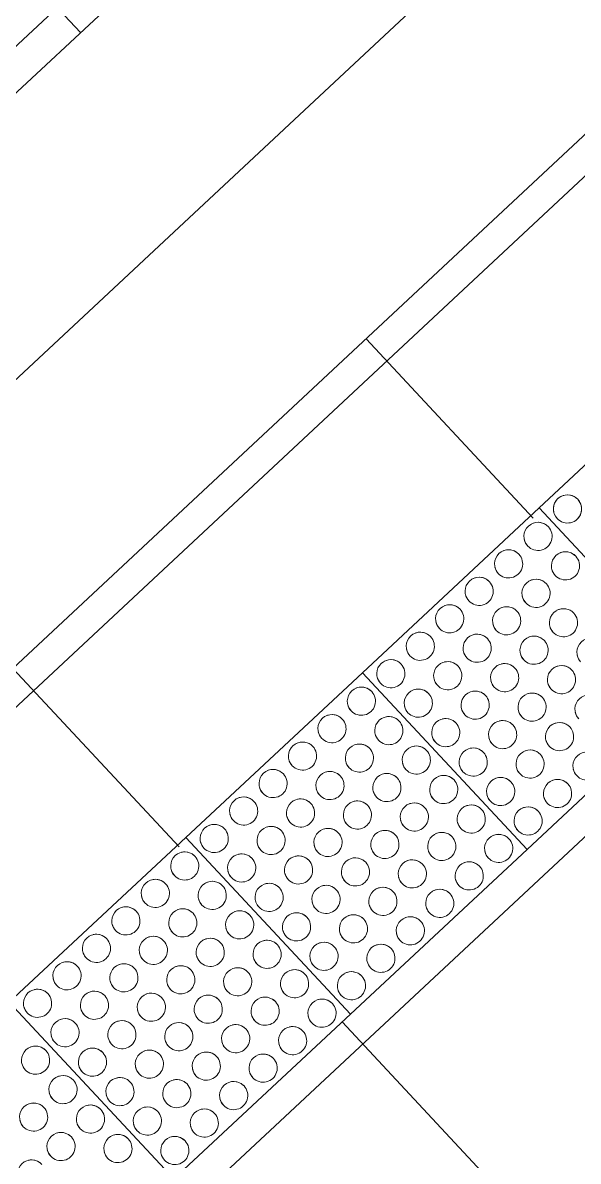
# Model space of a CAD drawing. Header units: millimetres. Extents: x -71377 to 516042, y -145869 to 441446.
# Drawn here: x 275169 to 275859, y 123962 to 125375 of the extents above; entities that cross this region are included whole.
import ezdxf

# ---------------------------------------------------------------- set-up
doc = ezdxf.new("R2010")
doc.units = ezdxf.units.MM
doc.header["$LTSCALE"] = 1000
for name, color, linetype, lineweight in [('A-fnsh', 5, 'Continuous', 5), ('A-hat', 251, 'Continuous', 5), ('A-strs', 7, 'Continuous', 5), ('AA_점형블럭', 8, 'Continuous', 5)]:
    doc.layers.add(name, color=color, linetype=linetype, lineweight=lineweight)

# ---------------------------------------------------------------- blocks, each defined once
blk = doc.blocks.new('점자블럭_원형_개수_ - 점자블럭_원형_개수_-V94-지반층 배치도')
at = {"layer": 'AA_점형블럭'}
for p, q in [((1800, 0), (1500, 0)), ((1800, -300), (1800, 0)), ((2100, 0), (1800, 0)), ((1800, 0), (1800, -300)), ((2100, -300), (2100, 0)), ((2400, 0), (2100, 0)), ((2100, 0), (2100, -300)), ((2700, 0), (2400, 0)), ((1500, -300), (1500, 0)), ((1500, 0), (1500, -300)), ((2400, -300), (2400, 0)), ((2400, 0), (2400, -300)), ((1500, -300), (1800, -300)), ((1800, -300), (2100, -300)), ((2100, -300), (2400, -300))]:
    blk.add_line(p, q, dxfattribs=at)
for centre, start, end in [((1525, -25), 0, 180), ((1525, -25), 0, 180), ((1525, -25), 0, 60), ((1525, -25), 0, 60), ((1575, -25), 360, 180), ((1575, -25), 0, 180), ((1575, -25), 0, 60), ((1575, -25), 0, 60), ((1625, -25), 0, 180), ((1625, -25), 0, 180), ((1625, -25), 0, 60), ((1625, -25), 0, 60), ((1675, -25), 0, 180), ((1675, -25), 0, 180), ((1675, -25), 0, 60), ((1675, -25), 0, 60), ((1725, -25), 0, 180), ((1725, -25), 0, 180), ((1725, -25), 0, 60), ((1725, -25), 0, 60), ((1775, -25), 360, 180), ((1775, -25), 0, 180), ((1775, -25), 0, 60), ((1775, -25), 0, 60), ((1825, -25), 0, 180), ((1825, -25), 0, 180), ((1825, -25), 0, 75), ((1825, -25), 0, 75), ((1875, -25), 0, 180), ((1875, -25), 0, 180), ((1875, -25), 0, 75), ((1875, -25), 0, 75), ((1925, -25), 0, 180), ((1925, -25), 360, 180), ((1925, -25), 0, 75), ((1925, -25), 0, 75), ((1975, -25), 0, 180), ((1975, -25), 0, 180), ((1975, -25), 0, 75), ((1975, -25), 0, 75), ((2025, -25), 0, 180), ((2025, -25), 0, 180), ((2025, -25), 0, 75), ((2025, -25), 0, 75), ((2075, -25), 0, 180), ((2075, -25), 0, 180), ((2075, -25), 0, 75), ((2075, -25), 0, 75), ((2125, -25), 0, 180), ((2125, -25), 0, 180), ((2125, -25), 0, 75), ((2125, -25), 0, 75), ((2175, -25), 0, 180), ((2175, -25), 360, 180), ((2175, -25), 0, 75), ((2175, -25), 0, 75), ((2225, -25), 0, 180), ((2225, -25), 0, 180), ((2225, -25), 0, 75), ((2225, -25), 0, 75), ((2275, -25), 0, 180), ((2275, -25), 0, 180), ((2275, -25), 0, 75), ((2275, -25), 0, 75), ((2325, -25), 0, 180), ((2325, -25), 0, 180), ((2325, -25), 0, 75), ((2325, -25), 0, 75), ((2375, -25), 0, 180), ((2375, -25), 0, 180), ((2375, -25), 0, 75), ((2375, -25), 0, 75), ((2425, -25), 0, 180), ((2425, -25), 0, 180), ((2425, -25), 0, 150), ((2425, -25), 0, 150), ((1525, -25), 150, 180), ((1525, -25), 150, 180), ((1525, -25), 180, 360), ((1525, -25), 180, 0), ((1525, -25), 180, 0), ((1525, -25), 180, 0), ((1575, -25), 150, 180), ((1575, -25), 150, 180), ((1575, -25), 180, 360), ((1575, -25), 180, 360), ((1575, -25), 180, 360), ((1575, -25), 180, 360), ((1625, -25), 150, 180), ((1625, -25), 150, 180), ((1625, -25), 180, 360), ((1625, -25), 180, 360), ((1625, -25), 180, 360), ((1625, -25), 180, 0), ((1675, -25), 150, 180), ((1675, -25), 150, 180), ((1675, -25), 180, 360), ((1675, -25), 180, 360), ((1675, -25), 180, 360), ((1675, -25), 180, 360), ((1725, -25), 150, 180), ((1725, -25), 150, 180), ((1725, -25), 180, 360), ((1725, -25), 180, 0), ((1725, -25), 180, 0), ((1725, -25), 180, 0), ((1775, -25), 150, 180), ((1775, -25), 150, 180), ((1775, -25), 180, 0), ((1775, -25), 180, 0), ((1775, -25), 180, 0), ((1775, -25), 180, 0), ((1825, -25), 150, 180), ((1825, -25), 150, 180), ((1825, -25), 180, 0), ((1825, -25), 180, 0), ((1825, -25), 180, 360), ((1825, -25), 180, 0), ((1875, -25), 150, 180), ((1875, -25), 150, 180), ((1875, -25), 180, 0), ((1875, -25), 180, 0), ((1875, -25), 180, 0), ((1875, -25), 180, 360), ((1925, -25), 150, 180), ((1925, -25), 150, 180), ((1925, -25), 180, 360), ((1925, -25), 180, 360), ((1925, -25), 180, 360), ((1925, -25), 180, 360), ((1975, -25), 150, 180), ((1975, -25), 150, 180), ((1975, -25), 180, 0), ((1975, -25), 180, 0), ((1975, -25), 180, 0), ((1975, -25), 180, 0), ((2025, -25), 150, 180), ((2025, -25), 150, 180), ((2025, -25), 180, 0), ((2025, -25), 180, 0), ((2025, -25), 180, 0), ((2025, -25), 180, 0), ((2075, -25), 150, 180), ((2075, -25), 150, 180), ((2075, -25), 180, 0), ((2075, -25), 180, 0), ((2075, -25), 180, 0), ((2075, -25), 180, 0), ((2125, -25), 150, 180), ((2125, -25), 150, 180), ((2125, -25), 180, 360), ((2125, -25), 180, 0), ((2125, -25), 180, 360), ((2125, -25), 180, 0), ((2175, -25), 150, 180), ((2175, -25), 150, 180), ((2175, -25), 180, 360), ((2175, -25), 180, 360), ((2175, -25), 180, 360), ((2175, -25), 180, 360), ((2225, -25), 150, 180), ((2225, -25), 150, 180), ((2225, -25), 180, 360), ((2225, -25), 180, 0), ((2225, -25), 180, 360), ((2225, -25), 180, 0), ((2275, -25), 150, 180), ((2275, -25), 150, 180), ((2275, -25), 180, 360), ((2275, -25), 180, 360), ((2275, -25), 180, 360), ((2275, -25), 180, 360), ((2325, -25), 150, 180), ((2325, -25), 150, 180), ((2325, -25), 180, 360), ((2325, -25), 180, 0), ((2325, -25), 180, 0), ((2325, -25), 180, 0), ((2375, -25), 150, 180), ((2375, -25), 150, 180), ((2375, -25), 180, 360), ((2375, -25), 180, 0), ((2375, -25), 180, 360), ((2375, -25), 180, 360), ((2425, -25), 180, 0), ((2425, -25), 180, 0), ((2425, -25), 270, 0), ((2425, -25), 270, 0), ((2425, -25), 210, 240), ((2425, -25), 210, 240), ((1475, -75), 0, 180), ((1475, -75), 0, 180), ((1475, -75), 150, 180), ((1475, -75), 150, 180), ((1475, -75), 0, 75), ((1475, -75), 0, 75), ((1525, -75), 0, 180), ((1525, -75), 0, 180), ((1525, -75), 150, 180), ((1525, -75), 150, 180), ((1525, -75), 0, 75), ((1525, -75), 0, 75), ((1575, -75), 0, 180), ((1575, -75), 0, 180), ((1575, -75), 150, 180), ((1575, -75), 150, 180), ((1575, -75), 0, 75), ((1575, -75), 0, 75), ((1625, -75), 0, 180), ((1625, -75), 0, 180), ((1625, -75), 150, 180), ((1625, -75), 150, 180), ((1625, -75), 0, 75), ((1625, -75), 0, 75), ((1675, -75), 360, 180), ((1675, -75), 0, 180), ((1675, -75), 150, 180), ((1675, -75), 150, 180), ((1675, -75), 0, 75), ((1675, -75), 0, 75), ((1725, -75), 360, 180), ((1725, -75), 0, 180), ((1725, -75), 150, 180), ((1725, -75), 150, 180), ((1725, -75), 360, 75), ((1725, -75), 0, 75), ((1775, -75), 0, 180), ((1775, -75), 0, 180), ((1775, -75), 150, 180), ((1775, -75), 150, 180), ((1775, -75), 0, 75), ((1775, -75), 0, 75), ((1825, -75), 360, 180), ((1825, -75), 0, 180), ((1825, -75), 150, 180), ((1825, -75), 150, 180), ((1825, -75), 360, 60), ((1825, -75), 360, 60), ((1875, -75), 0, 180), ((1875, -75), 360, 180), ((1875, -75), 150, 180), ((1875, -75), 150, 180), ((1875, -75), 0, 60), ((1875, -75), 0, 60), ((1925, -75), 360, 180), ((1925, -75), 0, 180), ((1925, -75), 150, 180), ((1925, -75), 150, 180), ((1925, -75), 0, 60), ((1925, -75), 0, 60), ((1975, -75), 0, 180), ((1975, -75), 0, 180), ((1975, -75), 150, 180), ((1975, -75), 150, 180), ((1975, -75), 0, 60), ((1975, -75), 0, 60), ((2025, -75), 0, 180), ((2025, -75), 0, 180), ((2025, -75), 150, 180), ((2025, -75), 150, 180), ((2025, -75), 0, 60), ((2025, -75), 0, 60), ((2075, -75), 360, 180), ((2075, -75), 0, 180), ((2075, -75), 150, 180), ((2075, -75), 150, 180), ((2075, -75), 360, 60), ((2075, -75), 0, 60), ((2125, -75), 0, 180), ((2125, -75), 0, 180), ((2125, -75), 150, 180), ((2125, -75), 150, 180), ((2125, -75), 0, 60), ((2125, -75), 0, 60), ((2175, -75), 0, 180), ((2175, -75), 0, 180), ((2175, -75), 150, 180), ((2175, -75), 150, 180), ((2175, -75), 0, 60), ((2175, -75), 0, 60), ((2225, -75), 0, 180), ((2225, -75), 0, 180), ((2225, -75), 150, 180), ((2225, -75), 150, 180), ((2225, -75), 0, 60), ((2225, -75), 0, 60), ((2275, -75), 0, 180), ((2275, -75), 360, 180), ((2275, -75), 150, 180), ((2275, -75), 150, 180), ((2275, -75), 0, 75), ((2275, -75), 0, 75), ((2325, -75), 0, 180), ((2325, -75), 0, 180), ((2325, -75), 150, 180), ((2325, -75), 150, 180), ((2325, -75), 0, 75), ((2325, -75), 0, 75), ((2375, -75), 0, 180), ((2375, -75), 0, 180), ((2375, -75), 150, 180), ((2375, -75), 150, 180), ((2375, -75), 0, 75), ((2375, -75), 0, 75), ((1475, -75), 180, 360), ((1475, -75), 180, 0), ((1475, -75), 180, 0), ((1475, -75), 180, 0), ((1525, -75), 180, 360), ((1525, -75), 180, 0), ((1525, -75), 180, 0), ((1525, -75), 180, 0), ((1575, -75), 180, 0), ((1575, -75), 180, 0), ((1575, -75), 180, 0), ((1575, -75), 180, 0), ((1625, -75), 180, 360), ((1625, -75), 180, 0), ((1625, -75), 180, 0), ((1625, -75), 180, 0), ((1675, -75), 180, 0), ((1675, -75), 180, 0), ((1675, -75), 180, 360), ((1675, -75), 180, 0), ((1725, -75), 180, 360), ((1725, -75), 180, 360), ((1725, -75), 180, 360), ((1725, -75), 180, 360), ((1775, -75), 180, 360), ((1775, -75), 180, 0), ((1775, -75), 180, 360), ((1775, -75), 180, 0), ((1825, -75), 180, 360), ((1825, -75), 180, 360), ((1825, -75), 180, 360), ((1825, -75), 180, 360), ((1875, -75), 180, 360), ((1875, -75), 180, 360), ((1875, -75), 180, 360), ((1875, -75), 180, 0), ((1925, -75), 180, 0), ((1925, -75), 180, 0), ((1925, -75), 180, 360), ((1925, -75), 180, 360), ((1975, -75), 180, 0), ((1975, -75), 180, 360), ((1975, -75), 180, 0), ((1975, -75), 180, 0), ((2025, -75), 180, 0), ((2025, -75), 180, 0), ((2025, -75), 180, 0), ((2025, -75), 180, 0), ((2075, -75), 180, 360), ((2075, -75), 180, 360), ((2075, -75), 180, 360), ((2075, -75), 180, 0), ((2125, -75), 180, 0), ((2125, -75), 180, 0), ((2125, -75), 180, 360), ((2125, -75), 180, 360), ((2175, -75), 180, 360), ((2175, -75), 180, 0), ((2175, -75), 180, 360), ((2175, -75), 180, 0), ((2225, -75), 180, 360), ((2225, -75), 180, 360), ((2225, -75), 180, 0), ((2225, -75), 180, 0), ((2275, -75), 180, 360), ((2275, -75), 180, 0), ((2275, -75), 180, 360), ((2275, -75), 180, 360), ((2325, -75), 180, 360), ((2325, -75), 180, 0), ((2325, -75), 180, 360), ((2325, -75), 180, 360), ((2375, -75), 180, 0), ((2375, -75), 180, 0), ((2375, -75), 180, 360), ((2375, -75), 180, 0), ((1425, -125), 0, 180), ((1425, -125), 0, 180), ((1425, -125), 0, 75), ((1425, -125), 0, 75), ((1475, -125), 360, 180), ((1475, -125), 0, 180), ((1475, -125), 0, 75), ((1475, -125), 0, 75), ((1525, -125), 0, 180), ((1525, -125), 0, 180), ((1525, -125), 0, 75), ((1525, -125), 0, 75), ((1575, -125), 0, 180), ((1575, -125), 0, 180), ((1575, -125), 0, 75), ((1575, -125), 0, 75), ((1625, -125), 0, 180), ((1625, -125), 0, 180), ((1625, -125), 0, 75), ((1625, -125), 0, 75), ((1675, -125), 0, 180), ((1675, -125), 360, 180), ((1675, -125), 0, 75), ((1675, -125), 0, 75), ((1725, -125), 0, 180), ((1725, -125), 360, 180), ((1725, -125), 0, 75), ((1725, -125), 0, 75), ((1775, -125), 0, 180), ((1775, -125), 0, 180), ((1775, -125), 0, 75), ((1775, -125), 0, 75), ((1825, -125), 360, 180), ((1825, -125), 360, 180), ((1825, -125), 0, 60), ((1825, -125), 360, 60), ((1875, -125), 360, 180), ((1875, -125), 0, 180), ((1875, -125), 0, 60), ((1875, -125), 0, 60), ((1925, -125), 0, 180), ((1925, -125), 360, 180), ((1925, -125), 0, 60), ((1925, -125), 0, 60), ((1975, -125), 0, 180), ((1975, -125), 0, 180), ((1975, -125), 0, 60), ((1975, -125), 0, 60), ((2025, -125), 0, 180), ((2025, -125), 0, 180), ((2025, -125), 0, 60), ((2025, -125), 0, 60), ((2075, -125), 360, 180), ((2075, -125), 0, 180), ((2075, -125), 0, 60), ((2075, -125), 360, 60), ((2125, -125), 0, 180), ((2125, -125), 360, 180), ((2125, -125), 0, 60), ((2125, -125), 0, 60), ((2175, -125), 360, 180), ((2175, -125), 0, 180), ((2175, -125), 0, 60), ((2175, -125), 0, 60), ((2225, -125), 0, 180), ((2225, -125), 0, 180), ((2225, -125), 0, 60), ((2225, -125), 0, 60), ((2275, -125), 0, 180), ((2275, -125), 0, 180), ((2275, -125), 0, 75), ((2275, -125), 0, 75), ((2325, -125), 0, 180), ((2325, -125), 360, 180), ((2325, -125), 0, 75), ((2325, -125), 360, 75), ((1425, -125), 150, 180), ((1425, -125), 150, 180), ((1425, -125), 180, 360), ((1425, -125), 180, 0), ((1425, -125), 180, 0), ((1425, -125), 180, 0), ((1475, -125), 150, 180), ((1475, -125), 150, 180), ((1475, -125), 180, 360), ((1475, -125), 180, 360), ((1475, -125), 180, 0), ((1475, -125), 180, 0), ((1525, -125), 150, 180), ((1525, -125), 150, 180), ((1525, -125), 180, 360), ((1525, -125), 180, 360), ((1525, -125), 180, 360), ((1525, -125), 180, 0), ((1575, -125), 150, 180), ((1575, -125), 150, 180), ((1575, -125), 180, 360), ((1575, -125), 180, 0), ((1575, -125), 180, 360), ((1575, -125), 180, 0), ((1625, -125), 150, 180), ((1625, -125), 150, 180), ((1625, -125), 180, 360), ((1625, -125), 180, 0), ((1625, -125), 180, 360), ((1625, -125), 180, 0), ((1675, -125), 150, 180), ((1675, -125), 150, 180), ((1675, -125), 180, 0), ((1675, -125), 180, 0), ((1675, -125), 180, 0), ((1675, -125), 180, 0), ((1725, -125), 150, 180), ((1725, -125), 150, 180), ((1725, -125), 180, 360), ((1725, -125), 180, 360), ((1725, -125), 180, 360), ((1725, -125), 180, 360), ((1775, -125), 150, 180), ((1775, -125), 150, 180), ((1775, -125), 180, 0), ((1775, -125), 180, 0), ((1775, -125), 180, 360), ((1775, -125), 180, 0), ((1825, -125), 150, 180), ((1825, -125), 150, 180), ((1825, -125), 180, 360), ((1825, -125), 180, 360), ((1825, -125), 180, 360), ((1825, -125), 180, 360), ((1875, -125), 150, 180), ((1875, -125), 150, 180), ((1875, -125), 180, 360), ((1875, -125), 180, 0), ((1875, -125), 180, 360), ((1875, -125), 180, 360), ((1925, -125), 150, 180), ((1925, -125), 150, 180), ((1925, -125), 180, 0), ((1925, -125), 180, 0), ((1925, -125), 180, 360), ((1925, -125), 180, 0), ((1975, -125), 150, 180), ((1975, -125), 150, 180), ((1975, -125), 180, 0), ((1975, -125), 180, 360), ((1975, -125), 180, 0), ((1975, -125), 180, 360), ((2025, -125), 150, 180), ((2025, -125), 150, 180), ((2025, -125), 180, 360), ((2025, -125), 180, 360), ((2025, -125), 180, 0), ((2025, -125), 180, 0), ((2075, -125), 150, 180), ((2075, -125), 150, 180), ((2075, -125), 180, 360), ((2075, -125), 180, 0), ((2075, -125), 180, 0), ((2075, -125), 180, 0), ((2125, -125), 150, 180), ((2125, -125), 150, 180), ((2125, -125), 180, 0), ((2125, -125), 180, 0), ((2125, -125), 180, 0), ((2125, -125), 180, 0), ((2175, -125), 150, 180), ((2175, -125), 150, 180), ((2175, -125), 180, 360), ((2175, -125), 180, 360), ((2175, -125), 180, 0), ((2175, -125), 180, 0), ((2225, -125), 150, 180), ((2225, -125), 150, 180), ((2225, -125), 180, 360), ((2225, -125), 180, 360), ((2225, -125), 180, 360), ((2225, -125), 180, 0), ((2275, -125), 150, 180), ((2275, -125), 150, 180), ((2275, -125), 180, 0), ((2275, -125), 180, 0), ((2275, -125), 180, 360), ((2275, -125), 180, 360), ((2325, -125), 150, 180), ((2325, -125), 150, 180), ((2325, -125), 180, 360), ((2325, -125), 180, 0), ((2325, -125), 180, 360), ((2325, -125), 180, 360), ((1375, -175), 360, 180), ((1375, -175), 360, 180), ((1375, -175), 0, 60), ((1375, -175), 0, 60), ((1425, -175), 0, 180), ((1425, -175), 360, 180), ((1425, -175), 150, 180), ((1425, -175), 150, 180), ((1425, -175), 0, 60), ((1425, -175), 0, 60), ((1475, -175), 0, 180), ((1475, -175), 0, 180), ((1475, -175), 150, 180), ((1475, -175), 150, 180), ((1475, -175), 0, 60), ((1475, -175), 0, 60), ((1525, -175), 0, 180), ((1525, -175), 0, 180), ((1525, -175), 150, 180), ((1525, -175), 150, 180), ((1525, -175), 0, 60), ((1525, -175), 0, 60), ((1575, -175), 0, 180), ((1575, -175), 0, 180), ((1575, -175), 150, 180), ((1575, -175), 150, 180), ((1575, -175), 0, 75), ((1575, -175), 0, 75), ((1625, -175), 0, 180), ((1625, -175), 0, 180), ((1625, -175), 150, 180), ((1625, -175), 150, 180), ((1625, -175), 0, 75), ((1625, -175), 0, 75), ((1675, -175), 0, 180), ((1675, -175), 0, 180), ((1675, -175), 150, 180), ((1675, -175), 150, 180), ((1675, -175), 0, 60), ((1675, -175), 0, 60), ((1725, -175), 360, 180), ((1725, -175), 0, 180), ((1725, -175), 150, 180), ((1725, -175), 150, 180), ((1725, -175), 0, 60), ((1725, -175), 0, 60), ((1775, -175), 0, 180), ((1775, -175), 360, 180), ((1775, -175), 150, 180), ((1775, -175), 150, 180), ((1775, -175), 0, 60), ((1775, -175), 360, 60), ((1825, -175), 360, 180), ((1825, -175), 360, 180), ((1825, -175), 150, 180), ((1825, -175), 150, 180), ((1825, -175), 0, 60), ((1825, -175), 0, 60), ((1875, -175), 0, 180), ((1875, -175), 360, 180), ((1875, -175), 150, 180), ((1875, -175), 150, 180), ((1875, -175), 0, 60), ((1875, -175), 0, 60), ((1925, -175), 0, 180), ((1925, -175), 360, 180), ((1925, -175), 150, 180), ((1925, -175), 150, 180), ((1925, -175), 0, 60), ((1925, -175), 0, 60), ((1975, -175), 0, 180), ((1975, -175), 360, 180), ((1975, -175), 150, 180), ((1975, -175), 150, 180), ((1975, -175), 0, 60), ((1975, -175), 360, 60), ((2025, -175), 0, 180), ((2025, -175), 0, 180), ((2025, -175), 150, 180), ((2025, -175), 150, 180), ((2025, -175), 0, 75), ((2025, -175), 0, 75), ((2075, -175), 0, 180), ((2075, -175), 0, 180), ((2075, -175), 150, 180), ((2075, -175), 150, 180), ((2075, -175), 0, 75), ((2075, -175), 0, 75), ((2125, -175), 360, 180), ((2125, -175), 360, 180), ((2125, -175), 150, 180), ((2125, -175), 150, 180), ((2125, -175), 0, 60), ((2125, -175), 0, 60), ((2175, -175), 0, 180), ((2175, -175), 0, 180), ((2175, -175), 150, 180), ((2175, -175), 150, 180), ((2175, -175), 0, 60), ((2175, -175), 0, 60), ((2225, -175), 0, 180), ((2225, -175), 0, 180), ((2225, -175), 150, 180), ((2225, -175), 150, 180), ((2225, -175), 0, 60), ((2225, -175), 0, 60), ((2275, -175), 0, 180), ((2275, -175), 360, 180), ((2275, -175), 150, 180), ((2275, -175), 150, 180), ((2275, -175), 0, 75), ((2275, -175), 360, 75), ((2325, -175), 0, 180), ((2325, -175), 360, 180), ((2325, -175), 150, 180), ((2325, -175), 150, 180), ((1425, -175), 180, 0), ((1425, -175), 180, 0), ((1425, -175), 180, 0), ((1425, -175), 180, 0), ((1475, -175), 180, 360), ((1475, -175), 180, 0), ((1475, -175), 180, 0), ((1475, -175), 180, 0), ((1525, -175), 180, 360), ((1525, -175), 180, 360), ((1525, -175), 180, 360), ((1525, -175), 180, 360), ((1575, -175), 180, 360), ((1575, -175), 180, 0), ((1575, -175), 180, 0), ((1575, -175), 180, 0), ((1625, -175), 180, 0), ((1625, -175), 180, 0), ((1625, -175), 180, 0), ((1625, -175), 180, 0), ((1675, -175), 180, 360), ((1675, -175), 180, 0), ((1675, -175), 180, 0), ((1675, -175), 180, 360), ((1725, -175), 180, 360), ((1725, -175), 180, 0), ((1725, -175), 180, 0), ((1725, -175), 180, 0), ((1775, -175), 180, 360), ((1775, -175), 180, 360), ((1775, -175), 180, 360), ((1775, -175), 180, 360), ((1825, -175), 180, 360), ((1825, -175), 180, 0), ((1825, -175), 180, 360), ((1825, -175), 180, 360), ((1875, -175), 180, 0), ((1875, -175), 180, 0), ((1875, -175), 180, 360), ((1875, -175), 180, 0), ((1925, -175), 180, 360), ((1925, -175), 180, 360), ((1925, -175), 180, 360), ((1925, -175), 180, 0), ((1975, -175), 180, 0), ((1975, -175), 180, 360), ((1975, -175), 180, 360), ((1975, -175), 180, 360), ((2025, -175), 180, 360), ((2025, -175), 180, 0), ((2025, -175), 180, 0), ((2025, -175), 180, 0), ((2075, -175), 180, 0), ((2075, -175), 180, 0), ((2075, -175), 180, 0), ((2075, -175), 180, 0), ((2125, -175), 180, 360), ((2125, -175), 180, 360), ((2125, -175), 180, 0), ((2125, -175), 180, 0), ((2175, -175), 180, 360), ((2175, -175), 180, 360), ((2175, -175), 180, 0), ((2175, -175), 180, 0), ((2225, -175), 180, 0), ((2225, -175), 180, 0), ((2225, -175), 180, 0), ((2225, -175), 180, 0), ((2275, -175), 180, 0), ((2275, -175), 180, 0), ((2275, -175), 180, 360), ((2275, -175), 180, 360), ((1475, -225), 0, 180), ((1475, -225), 0, 180), ((1475, -225), 0, 60), ((1475, -225), 0, 60), ((1525, -225), 360, 180), ((1525, -225), 0, 180), ((1525, -225), 0, 60), ((1525, -225), 0, 60), ((1575, -225), 0, 180), ((1575, -225), 0, 180), ((1575, -225), 0, 60), ((1575, -225), 0, 60), ((1625, -225), 0, 180), ((1625, -225), 360, 180), ((1625, -225), 0, 60), ((1625, -225), 0, 60), ((1675, -225), 0, 180), ((1675, -225), 360, 180), ((1675, -225), 0, 60), ((1675, -225), 0, 60), ((1725, -225), 0, 180), ((1725, -225), 360, 180), ((1725, -225), 0, 60), ((1725, -225), 0, 60), ((1775, -225), 0, 180), ((1775, -225), 360, 180), ((1775, -225), 0, 60), ((1775, -225), 0, 60), ((1825, -225), 0, 180), ((1825, -225), 360, 180), ((1825, -225), 0, 75), ((1825, -225), 0, 75), ((1875, -225), 360, 180), ((1875, -225), 360, 180), ((1875, -225), 0, 75), ((1875, -225), 0, 75), ((1925, -225), 0, 180), ((1925, -225), 0, 180), ((1925, -225), 0, 75), ((1925, -225), 0, 75), ((1975, -225), 360, 180), ((1975, -225), 360, 180), ((1975, -225), 0, 75), ((1975, -225), 0, 75), ((2025, -225), 0, 180), ((2025, -225), 360, 180), ((2025, -225), 0, 75), ((2025, -225), 0, 75), ((2075, -225), 0, 180), ((2075, -225), 0, 180), ((2075, -225), 0, 75), ((2075, -225), 0, 75), ((2125, -225), 360, 180), ((2125, -225), 360, 180), ((2125, -225), 360, 75), ((2125, -225), 360, 75), ((2175, -225), 0, 180), ((2175, -225), 0, 180), ((2175, -225), 0, 75), ((2175, -225), 0, 75), ((2225, -225), 0, 180), ((2225, -225), 0, 180), ((2225, -225), 0, 75), ((2225, -225), 0, 75), ((2275, -225), 0, 180), ((2275, -225), 360, 180), ((1475, -225), 150, 180), ((1475, -225), 150, 180), ((1475, -225), 180, 0), ((1475, -225), 180, 0), ((1475, -225), 180, 360), ((1475, -225), 180, 360), ((1525, -225), 150, 180), ((1525, -225), 150, 180), ((1525, -225), 180, 0), ((1525, -225), 180, 0), ((1525, -225), 180, 360), ((1525, -225), 180, 360), ((1575, -225), 150, 180), ((1575, -225), 150, 180), ((1575, -225), 180, 360), ((1575, -225), 180, 360), ((1575, -225), 180, 0), ((1575, -225), 180, 0), ((1625, -225), 150, 180), ((1625, -225), 150, 180), ((1625, -225), 180, 360), ((1625, -225), 180, 360), ((1625, -225), 180, 360), ((1625, -225), 180, 360), ((1675, -225), 150, 180), ((1675, -225), 150, 180), ((1675, -225), 180, 0), ((1675, -225), 180, 0), ((1675, -225), 180, 0), ((1675, -225), 180, 0), ((1725, -225), 150, 180), ((1725, -225), 150, 180), ((1725, -225), 180, 0), ((1725, -225), 180, 360), ((1725, -225), 180, 360), ((1725, -225), 180, 0), ((1775, -225), 150, 180), ((1775, -225), 150, 180), ((1775, -225), 180, 360), ((1775, -225), 180, 0), ((1775, -225), 180, 360), ((1775, -225), 180, 360), ((1825, -225), 150, 180), ((1825, -225), 150, 180), ((1825, -225), 180, 0), ((1825, -225), 180, 0), ((1825, -225), 180, 0), ((1825, -225), 180, 0), ((1875, -225), 150, 180), ((1875, -225), 150, 180), ((1875, -225), 180, 360), ((1875, -225), 180, 360), ((1875, -225), 180, 360), ((1875, -225), 180, 360), ((1925, -225), 150, 180), ((1925, -225), 150, 180), ((1925, -225), 180, 0), ((1925, -225), 180, 0), ((1925, -225), 180, 360), ((1925, -225), 180, 0), ((1975, -225), 150, 180), ((1975, -225), 150, 180), ((1975, -225), 180, 360), ((1975, -225), 180, 360), ((1975, -225), 180, 360), ((1975, -225), 180, 360), ((2025, -225), 150, 180), ((2025, -225), 150, 180), ((2025, -225), 180, 0), ((2025, -225), 180, 0), ((2025, -225), 180, 360), ((2025, -225), 180, 0), ((2075, -225), 150, 180), ((2075, -225), 150, 180), ((2075, -225), 180, 360), ((2075, -225), 180, 0), ((2075, -225), 180, 0), ((2075, -225), 180, 0), ((2125, -225), 150, 180), ((2125, -225), 150, 180), ((2125, -225), 180, 360), ((2125, -225), 180, 360), ((2125, -225), 180, 360), ((2125, -225), 180, 360), ((2175, -225), 150, 180), ((2175, -225), 150, 180), ((2175, -225), 180, 0), ((2175, -225), 180, 0), ((2175, -225), 180, 0), ((2175, -225), 180, 0), ((2225, -225), 150, 180), ((2225, -225), 150, 180), ((2225, -225), 180, 360), ((2225, -225), 180, 360), ((2225, -225), 180, 360), ((2225, -225), 180, 0), ((2275, -225), 150, 180), ((2275, -225), 150, 180), ((1525, -275), 0, 180), ((1525, -275), 360, 180), ((1525, -275), 150, 180), ((1525, -275), 150, 180), ((1525, -275), 0, 60), ((1525, -275), 0, 60), ((1575, -275), 0, 180), ((1575, -275), 360, 180), ((1575, -275), 150, 180), ((1575, -275), 150, 180), ((1575, -275), 0, 60), ((1575, -275), 0, 60), ((1625, -275), 360, 180), ((1625, -275), 0, 180), ((1625, -275), 150, 180), ((1625, -275), 150, 180), ((1625, -275), 0, 60), ((1625, -275), 0, 60), ((1675, -275), 0, 180), ((1675, -275), 0, 180), ((1675, -275), 150, 180), ((1675, -275), 150, 180), ((1675, -275), 0, 60), ((1675, -275), 0, 60), ((1725, -275), 0, 180), ((1725, -275), 0, 180), ((1725, -275), 150, 180), ((1725, -275), 150, 180), ((1725, -275), 0, 60), ((1725, -275), 0, 60), ((1775, -275), 360, 180), ((1775, -275), 360, 180), ((1775, -275), 150, 180), ((1775, -275), 150, 180), ((1775, -275), 0, 60), ((1775, -275), 0, 60), ((1825, -275), 0, 180), ((1825, -275), 0, 180), ((1825, -275), 150, 180), ((1825, -275), 150, 180), ((1825, -275), 0, 75), ((1825, -275), 0, 75), ((1875, -275), 0, 180), ((1875, -275), 0, 180), ((1875, -275), 150, 180), ((1875, -275), 150, 180), ((1875, -275), 0, 75), ((1875, -275), 0, 75), ((1925, -275), 0, 180), ((1925, -275), 0, 180), ((1925, -275), 150, 180), ((1925, -275), 150, 180), ((1925, -275), 0, 75), ((1925, -275), 0, 75), ((1975, -275), 360, 180), ((1975, -275), 360, 180), ((1975, -275), 150, 180), ((1975, -275), 150, 180), ((1975, -275), 360, 75), ((1975, -275), 360, 75), ((2025, -275), 0, 180), ((2025, -275), 0, 180), ((2025, -275), 150, 180), ((2025, -275), 150, 180), ((2025, -275), 0, 75), ((2025, -275), 0, 75), ((2075, -275), 0, 180), ((2075, -275), 0, 180), ((2075, -275), 150, 180), ((2075, -275), 150, 180), ((2075, -275), 0, 75), ((2075, -275), 0, 75), ((2125, -275), 0, 180), ((2125, -275), 360, 180), ((2125, -275), 150, 180), ((2125, -275), 150, 180), ((2125, -275), 0, 75), ((2125, -275), 360, 75), ((2175, -275), 0, 180), ((2175, -275), 0, 180), ((2175, -275), 150, 180), ((2175, -275), 150, 180), ((2175, -275), 0, 75), ((2175, -275), 0, 75), ((2225, -275), 0, 180), ((2225, -275), 0, 180), ((2225, -275), 150, 180), ((2225, -275), 150, 180), ((1525, -275), 180, 360), ((1525, -275), 180, 0), ((1525, -275), 180, 360), ((1525, -275), 180, 360), ((1575, -275), 180, 360), ((1575, -275), 180, 0), ((1575, -275), 180, 0), ((1575, -275), 180, 0), ((1625, -275), 180, 360), ((1625, -275), 180, 0), ((1625, -275), 180, 360), ((1625, -275), 180, 360), ((1675, -275), 180, 360), ((1675, -275), 180, 360), ((1675, -275), 180, 0), ((1675, -275), 180, 0), ((1725, -275), 180, 0), ((1725, -275), 180, 0), ((1725, -275), 180, 0), ((1725, -275), 180, 360), ((1775, -275), 180, 360), ((1775, -275), 180, 0), ((1775, -275), 180, 360), ((1775, -275), 180, 0), ((1825, -275), 180, 0), ((1825, -275), 180, 0), ((1825, -275), 180, 360), ((1825, -275), 180, 0), ((1875, -275), 180, 360), ((1875, -275), 180, 360), ((1875, -275), 180, 0), ((1875, -275), 180, 0), ((1925, -275), 180, 0), ((1925, -275), 180, 0), ((1925, -275), 180, 0), ((1925, -275), 180, 0), ((1975, -275), 180, 360), ((1975, -275), 180, 360), ((1975, -275), 180, 360), ((1975, -275), 180, 360), ((2025, -275), 180, 0), ((2025, -275), 180, 0), ((2025, -275), 180, 0), ((2025, -275), 180, 0), ((2075, -275), 180, 360), ((2075, -275), 180, 0), ((2075, -275), 180, 0), ((2075, -275), 180, 0), ((2125, -275), 180, 360), ((2125, -275), 180, 360), ((2125, -275), 180, 360), ((2125, -275), 180, 360), ((2175, -275), 180, 0), ((2175, -275), 180, 0), ((2175, -275), 180, 360), ((2175, -275), 180, 0), ((2225, -275), 180, 360), ((2225, -275), 180, 0), ((2225, -275), 180, 0), ((2225, -275), 180, 0)]:
    blk.add_arc(centre, 17.5, start, end, dxfattribs=at)

msp = doc.modelspace()

# ---------------------------------------------------------------- hatches: boundary and pattern name
at = {"layer": 'A-hat'}
h = msp.add_hatch(dxfattribs=at)
h.set_pattern_fill('FP_163', color=256, scale=1000, style=0, pattern_type=2)
h.set_pattern_definition([(133, (294495.1, 154861.37), (-438.812, -409.199), []), (223, (294495.1, 154861.37), (409.199, -438.812), [])])
h.paths.add_polyline_path([(273287.6, 123541.3), (273319.8, 123571.3), (273128.2, 123776.8), (273164.7, 123810.9), (273356.4, 123605.4), (276049.2, 126116.5), (275857.6, 126322), (275894.2, 126356.1), (276085.8, 126150.6), (276118, 126180.6), (274893.8, 127493.4), (275296, 127868.5), (274477.6, 128746.1), (274294.8, 128575.6), (272746.7, 130235.8), (272216.4, 129741.3), (270852.4, 131204), (270790.3, 131146.1), (270619.8, 131328.9), (269742.1, 130510.5), (269912.6, 130327.7), (268918, 129400.2), (269163.5, 129136.9), (267752, 127820.6), (271233.6, 124087.1), (272060, 124857.7), (273259.7, 123571.3)])
h.paths.add_polyline_path([(273291.5, 123955.1), (273086.9, 124174.5), (275500.3, 126425.1), (275704.9, 126205.6), (273319.8, 123981.5)])
h.paths.add_polyline_path([(270942.2, 124758.8), (270533, 125197.6), (270752.4, 125402.2), (271161.6, 124963.4), (270960.9, 124776.2)])
h.paths.add_polyline_path([(270244.1, 125434.1), (269630.3, 126092.3), (269849.7, 126296.9), (270463.5, 125638.7), (270262.8, 125451.6)])
h = msp.add_hatch(dxfattribs=at)
h.set_pattern_fill('FP_167', color=256, scale=1000, style=0, pattern_type=2)
h.set_pattern_definition([(223, (278983.2, 123988.4), (409.2, -438.81), []), (313, (278983.2, 123988.4), (438.81, 409.2), [])])
h.paths.add_polyline_path([(274631.2, 122100.5), (275406.4, 122823.4), (275576.9, 122640.6), (276893.3, 123868.2), (276722.8, 124051), (277461.5, 124739.8), (276472.6, 125800.3), (276446.3, 125764), (276632.1, 125564.8), (276595.5, 125530.7), (276403.9, 125736.2), (273711, 123225.1), (273902.7, 123019.6), (273866.1, 122985.5), (273666.1, 123183.2), (273642.3, 123161), (274616.5, 122116.2)])
h.paths.add_polyline_path([(274259.9, 122916.5), (274055.3, 123135.9), (276472.6, 125382.4), (276673.4, 125167.1), (274278.6, 122934)])

# ---------------------------------------------------------------- linework, layer by layer
at = {"layer": 'A-fnsh'}
msp.add_line((273356.4, 123605.4), (276049.2, 126116.5), dxfattribs=at)
at = {"layer": 'A-strs'}
for p, q in [((273356.4, 123605.4), (276049.2, 126116.5)), ((273533.7, 123415.2), (276226.5, 125926.4)), ((273533.7, 123415.2), (276226.5, 125926.4)), ((273711, 123225.1), (276403.9, 125736.2)), ((273711, 123225.1), (276403.9, 125736.2))]:
    msp.add_line(p, q, dxfattribs=at)

# ---------------------------------------------------------------- block references
at = {"layer": 'AA_점형블럭', "rotation": 43.00000124847767}
msp.add_blockref('점자블럭_원형_개수_ - 점자블럭_원형_개수_-V94-지반층 배치도', (274055.3, 123135.9), dxfattribs=at)

doc.saveas('drawing.dxf')
